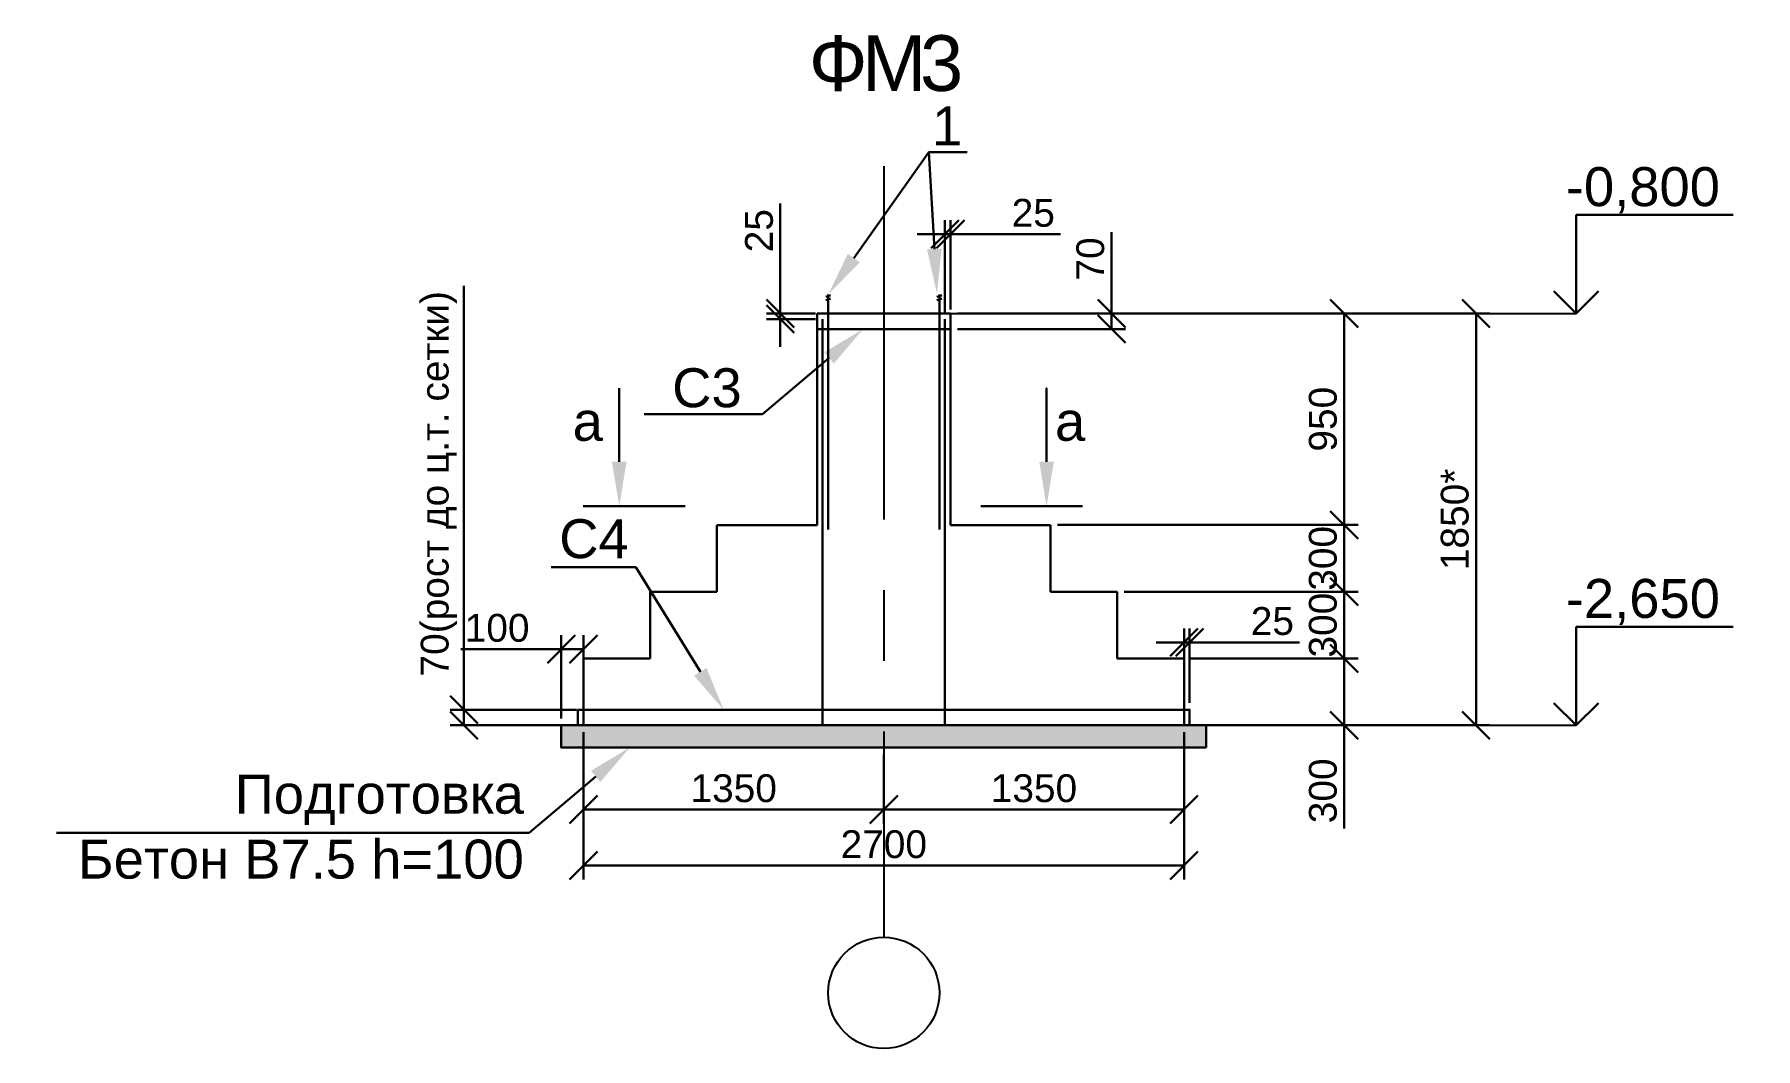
# Model space of a CAD drawing. Header units: millimetres. Extents: x -25736 to -23046, y 7958 to 9460.
# Drawn here: x -24273.3 to -24118.5, y 8387.3 to 8478.4 of the extents above; entities that cross this region are included whole.
import ezdxf
from ezdxf import colors
from ezdxf.entities.mleader import LeaderData, LeaderLine
from ezdxf.math import Vec2, Vec3

# ---------------------------------------------------------------- set-up
doc = ezdxf.new("R2010")
doc.units = ezdxf.units.MM
doc.linetypes.add('осевая', pattern=[50.8, 31.75, -6.35, 6.35, -6.35])
doc.layers.get('0').update_dxf_attribs({"lineweight": 30})
doc.layers.add('Оси', color=5, linetype='осевая')
doc.layers.add('Размеры', color=140, linetype='Continuous')
doc.layers.add('основной', color=7, linetype='Continuous', lineweight=30)
doc.layers.add('Текст', color=252, linetype='Continuous', lineweight=18)
doc.styles.get("Standard").update_dxf_attribs({"font": 'ARIALUNI.TTF'})
doc.dimstyles.new('ISO-25', dxfattribs={"dimtxt": 2.5, "dimasz": 2.5, "dimexe": 1.25, "dimexo": 0.625, "dimtad": 1, "dimtxsty": 'Standard', "dimblk": 'OBLIQUE', "dimcen": 2.5, "dimadec": 0, "dimazin": 0, "dimtfac": 1, "dimtmove": 0, "dimatfit": 3, "dimfxl": 1, "dimarcsym": 0})

# ---------------------------------------------------------------- blocks, each defined once
blk = doc.blocks.new('_Oblique')
at = {"color": 0, "linetype": 'ByBlock', "lineweight": -2}
blk.add_line((-0.5, -0.5), (0.5, 0.5), dxfattribs=at)
blk = doc.blocks.new('*D120')
at = {"layer": 'Defpoints', "color": 0, "transparency": 16777216}
for p in [(-24595.29, 8168.98), (-24568.29, 8166.98), (-24595.29, 8161.41)]:
    blk.add_point(p, dxfattribs=at)
at = {"layer": 'Размеры', "color": 0, "lineweight": -2, "transparency": 16777216}
for p, q in [((-24595.29, 8168.35), (-24595.29, 8160.16)), ((-24568.29, 8166.35), (-24568.29, 8160.16)), ((-24568.29, 8161.41), (-24595.29, 8161.41))]:
    blk.add_line(p, q, dxfattribs=at)
at = {"layer": 'Размеры', "color": 0, "lineweight": -2, "transparency": 16777216, "xscale": 2.5, "yscale": 2.5, "zscale": 2.5, "rotation": 180}
blk.add_blockref('_Oblique', (-24595.29, 8161.41), dxfattribs=at)
at = {"layer": 'Размеры', "color": 0, "lineweight": -2, "transparency": 16777216, "xscale": 2.5, "yscale": 2.5, "zscale": 2.5}
blk.add_blockref('_Oblique', (-24568.29, 8161.41), dxfattribs=at)
at = {"layer": 'Размеры', "color": 0, "transparency": 16777216, "insert": (-24581.79, 8163.31), "char_height": 2.5, "attachment_point": 5}
blk.add_mtext('1350', dxfattribs=at)
blk = doc.blocks.new('*D121')
at = {"layer": 'Defpoints', "color": 0, "transparency": 16777216}
for p in [(-24541.29, 8168.98), (-24568.29, 8166.98), (-24541.29, 8161.41)]:
    blk.add_point(p, dxfattribs=at)
at = {"layer": 'Размеры', "color": 0, "lineweight": -2, "transparency": 16777216}
for p, q in [((-24541.29, 8168.35), (-24541.29, 8160.16)), ((-24568.29, 8166.35), (-24568.29, 8160.16)), ((-24568.29, 8161.41), (-24541.29, 8161.41))]:
    blk.add_line(p, q, dxfattribs=at)
at = {"layer": 'Размеры', "color": 0, "lineweight": -2, "transparency": 16777216, "xscale": 2.5, "yscale": 2.5, "zscale": 2.5, "rotation": 180}
blk.add_blockref('_Oblique', (-24568.29, 8161.41), dxfattribs=at)
at = {"layer": 'Размеры', "color": 0, "lineweight": -2, "transparency": 16777216, "xscale": 2.5, "yscale": 2.5, "zscale": 2.5}
blk.add_blockref('_Oblique', (-24541.29, 8161.41), dxfattribs=at)
at = {"layer": 'Размеры', "color": 0, "transparency": 16777216, "insert": (-24554.79, 8163.31), "char_height": 2.5, "attachment_point": 5}
blk.add_mtext('1350', dxfattribs=at)
blk = doc.blocks.new('*D122')
at = {"layer": 'Defpoints', "color": 0, "transparency": 16777216}
for p in [(-24562.29, 8205.98), (-24526.9, 8205.98), (-24553.29, 8186.98)]:
    blk.add_point(p, dxfattribs=at)
at = {"layer": 'Размеры', "color": 0, "lineweight": -2, "transparency": 16777216}
for p, q in [((-24561.67, 8205.98), (-24525.65, 8205.98)), ((-24526.9, 8186.98), (-24526.9, 8205.98)), ((-24552.67, 8186.98), (-24525.65, 8186.98))]:
    blk.add_line(p, q, dxfattribs=at)
at = {"layer": 'Размеры', "color": 0, "lineweight": -2, "transparency": 16777216, "xscale": 2.5, "yscale": 2.5, "zscale": 2.5}
for p, rotation in [((-24526.9, 8205.98), 90), ((-24526.9, 8186.98), 270)]:
    blk.add_blockref('_Oblique', p, dxfattribs=dict(at, rotation=rotation))
at = {"layer": 'Размеры', "color": 0, "transparency": 16777216, "insert": (-24528.8, 8196.48), "char_height": 2.5, "attachment_point": 5, "rotation": 90}
blk.add_mtext('950', dxfattribs=at)
blk = doc.blocks.new('*D123')
at = {"layer": 'Defpoints', "color": 0, "transparency": 16777216}
for p in [(-24553.29, 8186.98), (-24526.9, 8186.98), (-24547.29, 8180.98)]:
    blk.add_point(p, dxfattribs=at)
at = {"layer": 'Размеры', "color": 0, "lineweight": -2, "transparency": 16777216}
for p, q in [((-24552.67, 8186.98), (-24525.65, 8186.98)), ((-24526.9, 8180.98), (-24526.9, 8186.98)), ((-24546.67, 8180.98), (-24525.65, 8180.98))]:
    blk.add_line(p, q, dxfattribs=at)
at = {"layer": 'Размеры', "color": 0, "lineweight": -2, "transparency": 16777216, "xscale": 2.5, "yscale": 2.5, "zscale": 2.5}
for p, rotation in [((-24526.9, 8186.98), 90), ((-24526.9, 8180.98), 270)]:
    blk.add_blockref('_Oblique', p, dxfattribs=dict(at, rotation=rotation))
at = {"layer": 'Размеры', "color": 0, "transparency": 16777216, "insert": (-24528.8, 8183.98), "char_height": 2.5, "attachment_point": 5, "rotation": 90}
blk.add_mtext('300', dxfattribs=at)
blk = doc.blocks.new('*D111')
at = {"layer": 'Defpoints', "color": 0, "transparency": 16777216}
for p in [(-24547.29, 8180.98), (-24526.9, 8180.98), (-24541.29, 8174.98)]:
    blk.add_point(p, dxfattribs=at)
at = {"layer": 'Размеры', "color": 0, "lineweight": -2, "transparency": 16777216}
for p, q in [((-24546.67, 8180.98), (-24525.65, 8180.98)), ((-24526.9, 8174.98), (-24526.9, 8180.98)), ((-24540.67, 8174.98), (-24525.65, 8174.98))]:
    blk.add_line(p, q, dxfattribs=at)
at = {"layer": 'Размеры', "color": 0, "lineweight": -2, "transparency": 16777216, "xscale": 2.5, "yscale": 2.5, "zscale": 2.5}
for p, rotation in [((-24526.9, 8180.98), 90), ((-24526.9, 8174.98), 270)]:
    blk.add_blockref('_Oblique', p, dxfattribs=dict(at, rotation=rotation))
at = {"layer": 'Размеры', "color": 0, "transparency": 16777216, "insert": (-24528.8, 8177.98), "char_height": 2.5, "attachment_point": 5, "rotation": 90}
blk.add_mtext('300', dxfattribs=at)
blk = doc.blocks.new('*D112')
at = {"layer": 'Defpoints', "color": 0, "transparency": 16777216}
for p in [(-24541.29, 8174.98), (-24526.9, 8174.98), (-24535.29, 8168.98)]:
    blk.add_point(p, dxfattribs=at)
at = {"layer": 'Размеры', "color": 0, "lineweight": -2, "transparency": 16777216}
for p, q in [((-24540.67, 8174.98), (-24525.65, 8174.98)), ((-24526.9, 8174.98), (-24526.9, 8168.98)), ((-24534.67, 8168.98), (-24525.65, 8168.98)), ((-24526.9, 8168.98), (-24526.9, 8159.71))]:
    blk.add_line(p, q, dxfattribs=at)
at = {"layer": 'Размеры', "color": 0, "lineweight": -2, "transparency": 16777216, "xscale": 2.5, "yscale": 2.5, "zscale": 2.5}
for p, rotation in [((-24526.9, 8174.98), 90), ((-24526.9, 8168.98), 270)]:
    blk.add_blockref('_Oblique', p, dxfattribs=dict(at, rotation=rotation))
at = {"layer": 'Размеры', "color": 0, "transparency": 16777216, "insert": (-24528.8, 8163.09), "char_height": 2.5, "attachment_point": 5, "rotation": 90}
blk.add_mtext('300', dxfattribs=at)
blk = doc.blocks.new('*D115')
at = {"layer": 'Defpoints', "color": 0, "transparency": 16777216}
for p in [(-24595.29, 8168.98), (-24541.29, 8168.98), (-24541.29, 8156.38)]:
    blk.add_point(p, dxfattribs=at)
at = {"layer": 'Размеры', "color": 0, "lineweight": -2, "transparency": 16777216}
for p, q in [((-24595.29, 8168.35), (-24595.29, 8155.13)), ((-24541.29, 8168.35), (-24541.29, 8155.13)), ((-24595.29, 8156.38), (-24541.29, 8156.38))]:
    blk.add_line(p, q, dxfattribs=at)
at = {"layer": 'Размеры', "color": 0, "lineweight": -2, "transparency": 16777216, "xscale": 2.5, "yscale": 2.5, "zscale": 2.5, "rotation": 180}
blk.add_blockref('_Oblique', (-24595.29, 8156.38), dxfattribs=at)
at = {"layer": 'Размеры', "color": 0, "lineweight": -2, "transparency": 16777216, "xscale": 2.5, "yscale": 2.5, "zscale": 2.5}
blk.add_blockref('_Oblique', (-24541.29, 8156.38), dxfattribs=at)
at = {"layer": 'Размеры', "color": 0, "transparency": 16777216, "insert": (-24568.29, 8158.28), "char_height": 2.5, "attachment_point": 5}
blk.add_mtext('2700', dxfattribs=at)
blk = doc.blocks.new('*D116')
at = {"layer": 'Defpoints', "color": 0, "transparency": 16777216}
for p in [(-24562.29, 8205.98), (-24515.04, 8205.98), (-24540.79, 8168.98)]:
    blk.add_point(p, dxfattribs=at)
at = {"layer": 'Размеры', "color": 0, "lineweight": -2, "transparency": 16777216}
for p, q in [((-24561.67, 8205.98), (-24513.79, 8205.98)), ((-24515.04, 8168.98), (-24515.04, 8205.98)), ((-24540.17, 8168.98), (-24513.79, 8168.98))]:
    blk.add_line(p, q, dxfattribs=at)
at = {"layer": 'Размеры', "color": 0, "lineweight": -2, "transparency": 16777216, "xscale": 2.5, "yscale": 2.5, "zscale": 2.5}
for p, rotation in [((-24515.04, 8205.98), 90), ((-24515.04, 8168.98), 270)]:
    blk.add_blockref('_Oblique', p, dxfattribs=dict(at, rotation=rotation))
at = {"layer": 'Размеры', "color": 0, "transparency": 16777216, "insert": (-24516.94, 8187.48), "char_height": 2.5, "attachment_point": 5, "rotation": 90}
blk.add_mtext('1850*', dxfattribs=at)
blk = doc.blocks.new('*D117')
at = {"layer": 'Defpoints', "color": 0, "transparency": 16777216}
for p in [(-24562.29, 8205.98), (-24547.81, 8205.98), (-24562.29, 8204.58)]:
    blk.add_point(p, dxfattribs=at)
at = {"layer": 'Размеры', "color": 0, "lineweight": -2, "transparency": 16777216}
for p, q in [((-24547.81, 8205.98), (-24547.81, 8213.28)), ((-24561.67, 8205.98), (-24546.56, 8205.98)), ((-24547.81, 8204.58), (-24547.81, 8205.98)), ((-24561.67, 8204.58), (-24546.56, 8204.58))]:
    blk.add_line(p, q, dxfattribs=at)
at = {"layer": 'Размеры', "color": 0, "lineweight": -2, "transparency": 16777216, "xscale": 2.5, "yscale": 2.5, "zscale": 2.5}
for p, rotation in [((-24547.81, 8205.98), 90), ((-24547.81, 8204.58), 270)]:
    blk.add_blockref('_Oblique', p, dxfattribs=dict(at, rotation=rotation))
at = {"layer": 'Размеры', "color": 0, "transparency": 16777216, "insert": (-24549.71, 8210.88), "char_height": 2.5, "attachment_point": 5, "rotation": 90}
blk.add_mtext('70', dxfattribs=at)
blk = doc.blocks.new('*D118')
at = {"layer": 'Defpoints', "color": 0, "transparency": 16777216}
for p in [(-24577.6, 8205.98), (-24573.79, 8205.98), (-24573.79, 8205.48)]:
    blk.add_point(p, dxfattribs=at)
at = {"layer": 'Размеры', "color": 0, "lineweight": -2, "transparency": 16777216}
for p, q in [((-24577.6, 8205.98), (-24577.6, 8215.87)), ((-24574.42, 8205.98), (-24578.85, 8205.98)), ((-24577.6, 8205.48), (-24577.6, 8205.98)), ((-24574.42, 8205.48), (-24578.85, 8205.48)), ((-24577.6, 8205.48), (-24577.6, 8202.98))]:
    blk.add_line(p, q, dxfattribs=at)
at = {"layer": 'Размеры', "color": 0, "lineweight": -2, "transparency": 16777216, "xscale": 2.5, "yscale": 2.5, "zscale": 2.5}
for p, rotation in [((-24577.6, 8205.98), 270), ((-24577.6, 8205.48), 90)]:
    blk.add_blockref('_Oblique', p, dxfattribs=dict(at, rotation=rotation))
at = {"layer": 'Размеры', "color": 0, "transparency": 16777216, "insert": (-24579.5, 8213.42), "char_height": 2.5, "attachment_point": 5, "rotation": 90}
blk.add_mtext('25', dxfattribs=at)
blk = doc.blocks.new('*D119')
at = {"layer": 'Defpoints', "color": 0, "transparency": 16777216}
for p in [(-24562.79, 8213.11), (-24562.29, 8205.72), (-24562.79, 8205.48)]:
    blk.add_point(p, dxfattribs=at)
at = {"layer": 'Размеры', "color": 0, "lineweight": -2, "transparency": 16777216}
for p, q in [((-24562.79, 8206.1), (-24562.79, 8214.36)), ((-24562.29, 8206.34), (-24562.29, 8214.36)), ((-24562.79, 8213.11), (-24565.29, 8213.11)), ((-24562.79, 8213.11), (-24562.29, 8213.11)), ((-24562.29, 8213.11), (-24552.4, 8213.11))]:
    blk.add_line(p, q, dxfattribs=at)
at = {"layer": 'Размеры', "color": 0, "lineweight": -2, "transparency": 16777216, "xscale": 2.5, "yscale": 2.5, "zscale": 2.5}
blk.add_blockref('_Oblique', (-24562.79, 8213.11), dxfattribs=at)
at = {"layer": 'Размеры', "color": 0, "lineweight": -2, "transparency": 16777216, "xscale": 2.5, "yscale": 2.5, "zscale": 2.5, "rotation": 180}
blk.add_blockref('_Oblique', (-24562.29, 8213.11), dxfattribs=at)
at = {"layer": 'Размеры', "color": 0, "transparency": 16777216, "insert": (-24554.85, 8215.01), "char_height": 2.5, "attachment_point": 5}
blk.add_mtext('25', dxfattribs=at)
blk = doc.blocks.new('*D113')
at = {"layer": 'Defpoints', "color": 0, "transparency": 16777216}
for p in [(-24541.29, 8176.43), (-24541.29, 8170.38), (-24540.79, 8170.38)]:
    blk.add_point(p, dxfattribs=at)
at = {"layer": 'Размеры', "color": 0, "lineweight": -2, "transparency": 16777216}
for p, q in [((-24541.29, 8176.43), (-24543.79, 8176.43)), ((-24541.29, 8171), (-24541.29, 8177.68)), ((-24541.29, 8176.43), (-24540.79, 8176.43)), ((-24540.79, 8171), (-24540.79, 8177.68)), ((-24540.79, 8176.43), (-24530.9, 8176.43))]:
    blk.add_line(p, q, dxfattribs=at)
at = {"layer": 'Размеры', "color": 0, "lineweight": -2, "transparency": 16777216, "xscale": 2.5, "yscale": 2.5, "zscale": 2.5}
blk.add_blockref('_Oblique', (-24541.29, 8176.43), dxfattribs=at)
at = {"layer": 'Размеры', "color": 0, "lineweight": -2, "transparency": 16777216, "xscale": 2.5, "yscale": 2.5, "zscale": 2.5, "rotation": 180}
blk.add_blockref('_Oblique', (-24540.79, 8176.43), dxfattribs=at)
at = {"layer": 'Размеры', "color": 0, "transparency": 16777216, "insert": (-24533.35, 8178.33), "char_height": 2.5, "attachment_point": 5}
blk.add_mtext('25', dxfattribs=at)
blk = doc.blocks.new('*D114')
at = {"layer": 'Defpoints', "color": 0, "transparency": 16777216}
for p in [(-24597.29, 8175.82), (-24595.29, 8170.38), (-24597.29, 8168.98)]:
    blk.add_point(p, dxfattribs=at)
at = {"layer": 'Размеры', "color": 0, "lineweight": -2, "transparency": 16777216}
for p, q in [((-24597.29, 8169.6), (-24597.29, 8177.07)), ((-24595.29, 8171), (-24595.29, 8177.07)), ((-24597.29, 8175.82), (-24606.32, 8175.82)), ((-24595.29, 8175.82), (-24597.29, 8175.82))]:
    blk.add_line(p, q, dxfattribs=at)
at = {"layer": 'Размеры', "color": 0, "lineweight": -2, "transparency": 16777216, "xscale": 2.5, "yscale": 2.5, "zscale": 2.5, "rotation": 180}
blk.add_blockref('_Oblique', (-24597.29, 8175.82), dxfattribs=at)
at = {"layer": 'Размеры', "color": 0, "lineweight": -2, "transparency": 16777216, "xscale": 2.5, "yscale": 2.5, "zscale": 2.5}
blk.add_blockref('_Oblique', (-24595.29, 8175.82), dxfattribs=at)
at = {"layer": 'Размеры', "color": 0, "transparency": 16777216, "insert": (-24603.06, 8177.72), "char_height": 2.5, "attachment_point": 5}
blk.add_mtext('100', dxfattribs=at)
blk = doc.blocks.new('*D110')
at = {"layer": 'Defpoints', "color": 0, "transparency": 16777216}
for p in [(-24606.04, 8170.38), (-24595.29, 8170.38), (-24595.29, 8168.98)]:
    blk.add_point(p, dxfattribs=at)
at = {"layer": 'Размеры', "color": 0, "lineweight": -2, "transparency": 16777216}
for p, q in [((-24606.04, 8170.38), (-24606.04, 8208.47)), ((-24595.92, 8170.38), (-24607.29, 8170.38)), ((-24606.04, 8168.98), (-24606.04, 8170.38)), ((-24595.92, 8168.98), (-24607.29, 8168.98))]:
    blk.add_line(p, q, dxfattribs=at)
at = {"layer": 'Размеры', "color": 0, "lineweight": -2, "transparency": 16777216, "xscale": 2.5, "yscale": 2.5, "zscale": 2.5}
for p, rotation in [((-24606.04, 8170.38), 90), ((-24606.04, 8168.98), 270)]:
    blk.add_blockref('_Oblique', p, dxfattribs=dict(at, rotation=rotation))
at = {"layer": 'Размеры', "color": 0, "transparency": 16777216, "insert": (-24608.3, 8190.68), "char_height": 2.5, "attachment_point": 5, "rotation": 90}
blk.add_mtext('70(рост до ц.т. сетки)', dxfattribs=at)
blk = doc.blocks.new('_Open90')
at = {"color": 0, "linetype": 'ByBlock', "lineweight": -2}
for p, q in [((-0.5, 0.5), (0, 0)), ((0, 0), (-1, 0)), ((0, 0), (-0.5, -0.5))]:
    blk.add_line(p, q, dxfattribs=at)
blk = doc.blocks.new('667кнапо')
h = blk.add_hatch()
h.set_pattern_fill('AR-SAND', color=256, scale=0.02)
h.set_pattern_definition([(37.5, (-69858.994, 14531.3214), (-0.032000626, 0.978826475), [0, -0.77216, 0, -0.8636, 0, -0.8255]), (7.5, (-69858.994, 14531.3214), (0.899046566, 1.4336502), [0, -0.41656, 0, -0.69596, 0, -0.2667]), (327.5, (-69859.6188, 14531.3214), (1.58198474, 0.00287437), [0, -0.254, 0, -0.9144, 0, -1.1938]), (317.5, (-69859.6188, 14531.3214), (1.527112905, 0.445858647), [0, -0.127, 0, -0.59944, 0, -0.6858])])
h.paths.add_polyline_path([(-24568.293, 8168.976), (-24597.293, 8168.976), (-24597.293, 8166.976), (-24568.293, 8166.976)])
h.paths.add_polyline_path([(-24539.293, 8168.976), (-24568.293, 8168.976), (-24568.293, 8166.976), (-24539.293, 8166.976)])
for p, q in [((-24573.293, 8207.549), (-24573.515, 8207.473)), ((-24573.293, 8207.245), (-24573.515, 8207.169)), ((-24573.293, 8207.698), (-24573.293, 8186.582)), ((-24573.293, 8207.549), (-24573.072, 8207.625)), ((-24573.293, 8207.245), (-24573.072, 8207.321)), ((-24563.293, 8207.549), (-24563.515, 8207.473)), ((-24563.293, 8207.245), (-24563.515, 8207.169)), ((-24563.293, 8207.698), (-24563.293, 8186.582)), ((-24563.293, 8207.549), (-24563.072, 8207.625)), ((-24563.293, 8207.245), (-24563.072, 8207.321)), ((-24574.293, 8186.976), (-24574.293, 8205.976)), ((-24574.293, 8205.976), (-24562.293, 8205.976)), ((-24574.293, 8205.976), (-24574.293, 8205.476)), ((-24562.293, 8186.976), (-24562.293, 8205.976)), ((-24562.293, 8205.976), (-24562.293, 8204.576)), ((-24562.293, 8204.576), (-24574.293, 8204.576)), ((-24573.793, 8205.476), (-24573.793, 8168.976)), ((-24562.793, 8205.476), (-24562.793, 8168.976)), ((-24583.293, 8180.976), (-24583.293, 8186.976)), ((-24583.293, 8186.976), (-24574.293, 8186.976)), ((-24553.293, 8186.976), (-24562.293, 8186.976)), ((-24553.293, 8180.976), (-24553.293, 8186.976)), ((-24589.293, 8174.976), (-24589.293, 8180.976)), ((-24589.293, 8180.976), (-24583.293, 8180.976)), ((-24547.293, 8180.976), (-24553.293, 8180.976)), ((-24547.293, 8174.976), (-24547.293, 8180.976)), ((-24595.293, 8168.976), (-24595.293, 8174.976)), ((-24595.293, 8174.976), (-24589.293, 8174.976)), ((-24541.293, 8174.976), (-24547.293, 8174.976)), ((-24541.293, 8168.976), (-24541.293, 8174.976)), ((-24595.293, 8170.376), (-24541.293, 8170.376))]:
    blk.add_line(p, q)
for points in [[(-24595.793, 8168.976), (-24540.793, 8168.976), (-24540.793, 8170.376), (-24595.793, 8170.376)], [(-24539.293, 8166.976), (-24597.293, 8166.976), (-24597.293, 8168.976), (-24539.293, 8168.976)]]:
    blk.add_lwpolyline(points, close=True)
at = {"layer": 'Оси'}
blk.add_line((-24568.293, 8219.212), (-24568.293, 8149.934), dxfattribs=at)
at = {"layer": 'Размеры'}
for p, q in [((-24562.293, 8205.976), (-24506.029, 8205.976)), ((-24562.293, 8168.976), (-24506.029, 8168.976))]:
    blk.add_line(p, q, dxfattribs=at)
at = {"layer": 'Размеры', "lineweight": 30}
for p, q in [((-24586.161, 8188.661), (-24595.31, 8188.661)), ((-24559.575, 8188.661), (-24550.426, 8188.661))]:
    blk.add_line(p, q, dxfattribs=at)
at = {"layer": 'Размеры'}
blk.add_circle((-24568.293, 8144.934), 5, dxfattribs=at)
at = {"layer": 'Размеры', "char_height": 3.5}
for s, width, insert, attachment_point in [('1', 0.38088, (-24563.958, 8224.584), 1), ('-0,800', 0.38088, (-24493.103, 8219.128), 3), ('С3', 0.38088, (-24581.069, 8197.51), 9), ('а', 0.38088, (-24593.551, 8198.043), 3), ('а', 0.38088, (-24550.177, 8198.043), 3), ('С4', 0.38088, (-24591.227, 8187.495), 3), ('-2,650', 0.38088, (-24493.103, 8182.128), 3), ('Подготовка \\PБетон В7.5 h=100', 41.28752, (-24600.658, 8155.155), 9)]:
    blk.add_mtext_dynamic_manual_height_columns(s, width=width, gutter_width=12.5, heights=[0], dxfattribs=dict(at, insert=insert, attachment_point=attachment_point))
at = {"layer": 'Текст', "color": 0, "insert": (-24568.293, 8228.444), "char_height": 5, "width": 198.29273, "attachment_point": 5}
blk.add_mtext('{\\T0.9;ФМ3}', dxfattribs=at)
at = {"layer": 'Размеры'}
for base, p1, p2, picture, middle in [((-24562.793, 8213.11), (-24562.293, 8205.715), (-24562.793, 8205.476), '*D119', (-24554.847, 8213.11)), ((-24541.293, 8176.428), (-24540.793, 8170.376), (-24541.293, 8170.376), '*D113', (-24533.347, 8176.428))]:
    dim = blk.add_linear_dim(base=base, p1=p1, p2=p2, text='25', dimstyle='ISO-25', dxfattribs=at)
    dim.commit()
    dim.dimension.update_dxf_attribs({"geometry": picture, "text_midpoint": middle, "dimtype": 128})
for base, p1, p2, text, picture, middle in [((-24577.601, 8205.976), (-24573.793, 8205.476), (-24573.793, 8205.976), '25', '*D118', (-24579.502, 8213.422)), ((-24606.04, 8170.376), (-24595.293, 8168.976), (-24595.293, 8170.376), '70(рост до ц.т. сетки)', '*D110', (-24608.304, 8190.675)), ((-24526.896, 8205.976), (-24553.293, 8186.976), (-24562.293, 8205.976), '950', '*D122', (-24528.798, 8196.476)), ((-24515.04, 8205.976), (-24540.793, 8168.976), (-24562.293, 8205.976), '1850*', '*D116', (-24516.941, 8187.476))]:
    dim = blk.add_linear_dim(base=base, p1=p1, p2=p2, angle=90, text=text, dimstyle='ISO-25', dxfattribs=at)
    dim.commit()
    dim.dimension.update_dxf_attribs({"geometry": picture, "text_midpoint": middle})
for base, p1, p2, text, picture, middle in [((-24547.812, 8205.976), (-24562.293, 8204.576), (-24562.293, 8205.976), '70', '*D117', (-24547.812, 8210.877)), ((-24526.896, 8186.976), (-24547.293, 8180.976), (-24553.293, 8186.976), '300', '*D123', (-24526.896, 8183.976)), ((-24526.896, 8180.976), (-24541.293, 8174.976), (-24547.293, 8180.976), '300', '*D111', (-24526.896, 8177.976)), ((-24526.896, 8174.976), (-24535.293, 8168.976), (-24541.293, 8174.976), '300', '*D112', (-24526.896, 8163.094))]:
    dim = blk.add_linear_dim(base=base, p1=p1, p2=p2, angle=90, text=text, dimstyle='ISO-25', dxfattribs=at)
    dim.commit()
    dim.dimension.update_dxf_attribs({"geometry": picture, "text_midpoint": middle, "dimtype": 128})
for base, p1, p2, text, picture, middle in [((-24597.293, 8175.815), (-24595.293, 8170.376), (-24597.293, 8168.976), '100', '*D114', (-24603.058, 8177.716)), ((-24595.293, 8161.406), (-24568.293, 8166.976), (-24595.293, 8168.976), '1350', '*D120', (-24581.793, 8163.309)), ((-24541.293, 8156.376), (-24595.293, 8168.976), (-24541.293, 8168.976), '2700', '*D115', (-24568.293, 8158.277)), ((-24541.293, 8161.406), (-24568.293, 8166.976), (-24541.293, 8168.976), '1350', '*D121', (-24554.793, 8163.309))]:
    dim = blk.add_linear_dim(base=base, p1=p1, p2=p2, text=text, dimstyle='ISO-25', dxfattribs=at)
    dim.commit()
    dim.dimension.update_dxf_attribs({"geometry": picture, "text_midpoint": middle})
ml = blk.add_multileader_mtext('Standard', dxfattribs=at)
ml.set_content('', color=256)
ml.set_leader_properties()
ml.build(insert=Vec2(0, 0))
ctx = ml.context
ctx.base_point, ctx.plane_origin = Vec3(-24560.802, 8220.491), Vec3(-24573.293, 8207.698)
notes = []
notes.append((ctx, [(0, (1, 1, 0), (-24564.248, 8220.491), (1, 0), 3.446, [(0, [(-24573.293, 8207.698)], 0, [])])]))
ctx.mtext.insert, ctx.mtext.flow_direction = Vec3(-24558.802, 8222.491), 5
ml = blk.add_multileader_mtext('Standard', dxfattribs=at)
ml.set_content('', color=256)
ml.set_leader_properties()
ml.build(insert=Vec2(0, 0))
ctx = ml.context
ctx.base_point, ctx.plane_origin = Vec3(-24560.802, 8220.491), Vec3(-24563.515, 8207.772)
notes.append((ctx, [(0, (1, 1, 0), (-24564.248, 8220.491), (1, 0), 3.446, [(0, [(-24563.515, 8207.772)], 0, [])])]))
ctx.mtext.insert, ctx.mtext.flow_direction = Vec3(-24558.802, 8222.491), 5
ml = blk.add_multileader_mtext('Standard', dxfattribs=at)
ml.set_content('', color=256)
ml.set_leader_properties()
ml.set_arrow_properties(name='OPEN90')
ml.build(insert=Vec2(0, 0))
ctx = ml.context
ctx.base_point, ctx.plane_origin = Vec3(-24491.901, 8214.831), Vec3(-24482.84, 8205.976)
notes.append((ctx, [(0, (1, 1, 0), (-24506.029, 8214.831), (1, 0), 14.127, [(0, [(-24506.029, 8205.976)], 0, [])])]))
ctx.mtext.insert, ctx.mtext.flow_direction = Vec3(-24489.901, 8216.831), 5
ml = blk.add_multileader_mtext('Standard', dxfattribs=at)
ml.set_content('', color=256)
ml.set_leader_properties()
ml.build(insert=Vec2(0, 0))
ctx = ml.context
ctx.base_point, ctx.plane_origin = Vec3(-24593.83, 8196.921), Vec3(-24570.158, 8204.576)
ctx.text_align_type = 2
notes.append((ctx, [(0, (1, 1, 0), (-24579.204, 8196.921), (-1, 0), 10.626, [(0, [(-24570.158, 8204.576)], 0, [])])]))
ctx.mtext.insert, ctx.mtext.alignment, ctx.mtext.flow_direction = Vec3(-24591.83, 8198.921), 3, 5
ml = blk.add_multileader_mtext('Standard', dxfattribs=at)
ml.set_content('', color=256)
ml.set_leader_properties()
ml.build(insert=Vec2(0, 0))
ctx = ml.context
ctx.base_point, ctx.plane_origin = Vec3(-24596.089, 8199.264), Vec3(-24592.08, 8188.661)
ctx.text_align_type = 2
notes.append((ctx, [(0, (1, 1, 0), (-24592.08, 8199.264), (-1, 0), 0.00917, [(0, [(-24592.08, 8188.661)], 0, [])])]))
ctx.mtext.insert, ctx.mtext.alignment, ctx.mtext.flow_direction = Vec3(-24594.089, 8201.264), 3, 5
ml = blk.add_multileader_mtext('Standard', dxfattribs=at)
ml.set_content('', color=256)
ml.set_leader_properties()
ml.build(insert=Vec2(0, 0))
ctx = ml.context
ctx.base_point, ctx.plane_origin = Vec3(-24553.646, 8199.264), Vec3(-24553.655, 8188.661)
notes.append((ctx, [(0, (1, 1, 0), (-24553.655, 8199.264), (1, 0), 0.00917, [(0, [(-24553.655, 8188.661)], 0, [])])]))
ctx.mtext.insert, ctx.mtext.flow_direction = Vec3(-24551.646, 8201.264), 5
ml = blk.add_multileader_mtext('Standard', dxfattribs=at)
ml.set_content('', color=256)
ml.set_leader_properties()
ml.build(insert=Vec2(0, 0))
ctx = ml.context
ctx.base_point, ctx.plane_origin = Vec3(-24602.193, 8183.198), Vec3(-24582.692, 8170.376)
ctx.text_align_type = 2
notes.append((ctx, [(0, (1, 1, 0), (-24590.58, 8183.198), (-1, 0), 7.613, [(0, [(-24582.692, 8170.376)], 0, [])])]))
ctx.mtext.insert, ctx.mtext.alignment, ctx.mtext.flow_direction = Vec3(-24600.193, 8185.198), 3, 5
ml = blk.add_multileader_mtext('Standard', dxfattribs=at)
ml.set_content('', color=256)
ml.set_leader_properties()
ml.set_arrow_properties(name='OPEN90')
ml.build(insert=Vec2(0, 0))
ctx = ml.context
ctx.base_point, ctx.plane_origin = Vec3(-24491.901, 8177.831), Vec3(-24482.84, 8168.976)
notes.append((ctx, [(0, (1, 1, 0), (-24506.029, 8177.831), (1, 0), 14.127, [(0, [(-24506.029, 8168.976)], 0, [])])]))
ctx.mtext.insert, ctx.mtext.flow_direction = Vec3(-24489.901, 8179.831), 5
ml = blk.add_multileader_mtext('Standard', dxfattribs=at)
ml.set_content('', color=256)
ml.set_leader_properties()
ml.build(insert=Vec2(0, 0))
ctx = ml.context
ctx.base_point, ctx.plane_origin = Vec3(-24646.667, 8159.321), Vec3(-24591.144, 8166.976)
ctx.text_align_type = 2
notes.append((ctx, [(0, (1, 1, 0), (-24600.189, 8159.321), (-1, 0), 42.478, [(0, [(-24591.144, 8166.976)], 0, [])])]))
ctx.mtext.insert, ctx.mtext.alignment, ctx.mtext.flow_direction = Vec3(-24644.667, 8161.321), 3, 5
for ctx, leaders in notes:
    for number, flags, end, landing, length, lines in leaders:
        leader = LeaderData()
        leader.index, (leader.has_last_leader_line, leader.has_dogleg_vector, leader.attachment_direction) = number, flags
        leader.last_leader_point, leader.dogleg_vector, leader.dogleg_length = Vec3(end), Vec3(landing), length
        for number, points, colour, breaks in lines:
            line = LeaderLine()
            line.index, line.vertices, line.color, line.breaks = number, Vec3.list(points), colors.encode_raw_color(colour), breaks
            leader.lines.append(line)
        ctx.leaders.append(leader)

msp = doc.modelspace()

# ---------------------------------------------------------------- block references
at = {"layer": 'основной'}
msp.add_blockref('667кнапо', (371.386, 247.331), dxfattribs=at)

doc.saveas('drawing.dxf')
